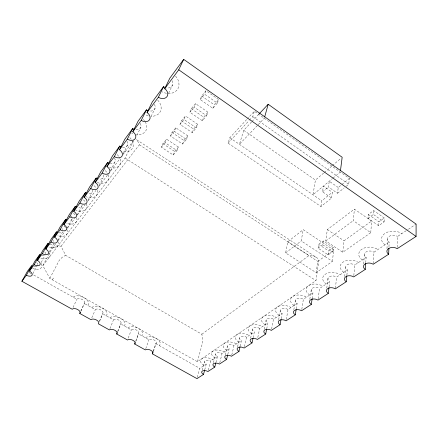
<?xml version="1.0" encoding="UTF-8"?>
<svg xmlns="http://www.w3.org/2000/svg" width="438" height="438" viewBox="0 0 438 438"><rect width="100%" height="100%" fill="white"/><g stroke="black" fill="none" stroke-linecap="round" stroke-linejoin="round"><path stroke-width="0.33" stroke-dasharray="2.19 1.64" d="M397.233 247.333L397.551 236.476L407.838 229.616M388.966 246.802L389.158 242.072A5.94 4.035 1.5 0 1 389.141 236.361A5.94 4.035 1.5 0 1 397.551 236.476M386.989 248.664L387.406 239.214M384.077 221.913L384.279 217.971L373.669 210.541L368.325 214.445L368.03 218.359L378.651 225.729L384.077 221.913L373.4 214.467L373.669 210.541M378.651 225.729L378.881 221.792L384.279 217.971M373.258 263.583L373.975 252.195L389.158 242.072M370.778 232.677L371.588 221.048L354.402 209.129L327.323 229.583L325.779 240.96L342.773 252.283L370.778 232.677L353.274 220.653L354.402 209.129M365.757 262.745L366.152 257.413A5.678 3.794 3.9 0 1 365.944 252.025A5.678 3.794 3.9 0 1 373.975 252.195M363.666 264.032L364.383 254.702M353.822 275.595L354.769 265.001L366.152 257.413M346.874 275.19L347.394 269.918A5.475 3.603 5.7 0 1 347.044 264.793A5.475 3.603 5.7 0 1 354.769 265.001M344.679 276.548L345.62 267.328M342.773 252.283L344.022 240.818L371.588 221.048M346.179 186.303L348.73 184.261L349.371 178.485L254.369 111.23L247.426 118.731M335.393 288.193L336.658 277.079L347.394 269.918M332.907 251.538L333.378 247.694L323.217 240.927L318.618 244.338L318.059 248.16L328.232 254.867L332.907 251.538L322.68 244.76L323.217 240.927M329.058 286.923L329.699 281.716A5.289 3.416 7.3 0 1 329.217 276.832A5.289 3.416 7.3 0 1 336.658 277.079M332.365 261.387L333.756 249.994L303.173 229.676L287.766 241.792L285.631 252.929L316.176 272.671L332.365 261.387L301.24 240.916L303.173 229.676M326.775 288.111L328.002 278.354M338.24 187.502L329.261 181.228L328.445 186.949L337.506 193.257L338.24 187.502L349.371 178.485M328.232 254.867L328.73 251.034L333.378 247.694M318.152 298.815L319.548 288.483L329.699 281.716M331.555 198.025L332.332 192.287L323.414 186.095L322.549 191.806L331.555 198.025L320.934 206.539L228.056 143.133L229.83 137.735L246.961 119.229M55.527 243.933L51.848 248.888L42.858 265.658L49.812 278.376L197.396 361.711L315.979 280.599L318.738 261.13L318.574 259.723L317.019 257.801L135.95 139.3M312.141 298.65L312.973 292.874A5.119 3.247 8.8 0 1 312.376 288.204A5.119 3.247 8.8 0 1 319.548 288.483M316.176 272.671L317.791 261.393L333.756 249.994M309.83 299.285L311.243 289.649M320.934 206.539L321.793 200.823L332.332 192.287M301.793 309.398L303.37 299.274L312.973 292.874M296.263 308.801L297.139 303.43A4.966 3.088 10 0 1 296.438 298.962A4.966 3.088 10 0 1 303.37 299.274M293.827 309.737L295.387 300.342M323.649 173.07L315.42 180.089L312.978 194.779L332.409 178.605M286.299 319.488L288.034 309.496L297.139 303.43M281.169 318.738L282.127 313.438A4.818 2.94 11.2 0 1 281.338 309.162A4.818 2.94 11.2 0 1 288.034 309.496M278.65 319.745L280.358 310.471M271.609 329.053L273.493 319.198L282.127 313.438M266.715 328.823L267.881 322.937A4.687 2.798 12.2 0 1 267.01 318.837A4.687 2.798 12.2 0 1 273.493 319.198M264.256 329.239L266.096 320.085M257.79 337.49L259.668 328.412L267.881 322.937M253.098 337.775L254.336 331.971A4.561 2.666 13 0 1 253.394 328.035A4.561 2.666 13 0 1 259.668 328.412M250.591 338.256L252.54 329.223M244.399 346.77L246.523 337.178L254.336 331.971M240.144 346.288L241.442 340.567A4.44 2.54 13.8 0 1 240.44 336.784A4.44 2.54 13.8 0 1 246.523 337.178M237.588 346.83L239.641 337.922M231.779 354.988L234.001 345.527L241.442 340.567M227.804 354.402L229.162 348.752A4.331 2.425 14.5 0 1 228.099 345.117A4.331 2.425 14.5 0 1 234.001 345.527M225.214 354.994L227.355 346.206M219.766 362.746L222.066 353.488L229.162 348.752M215.945 362.489L217.445 356.565A4.227 2.316 15.1 0 1 216.334 353.061A4.227 2.316 15.1 0 1 222.066 353.488M213.443 362.664L215.633 354.107M208.291 370.22L210.667 361.087L217.445 356.565M204.705 369.869L206.254 364.027A4.123 2.217 15.6 0 1 205.099 360.649A4.123 2.217 15.6 0 1 210.667 361.087M202.181 370.094L204.442 361.651M197.33 377.353L199.777 368.347L206.254 364.027M197.396 361.711L202.52 342.812L202.619 338.388L201.847 334.249L65.596 255.294L61.046 246.255C58.057 245.395 54.334 245.795 52.232 248.297M249.49 120.127L252.753 116.628L254.369 111.23M251.582 121.95L243.736 130.305L239.422 144.316L257.73 125.142M153.409 351.451L156.196 343.162M153.229 351.281L155.802 343.633A4.139 2.245 18.7 0 0 154.307 340.102A4.139 2.245 18.7 0 0 148.871 339.735L138.381 333.838A4.177 2.283 19.7 0 0 136.76 330.219A4.177 2.283 19.7 0 0 131.329 329.874L120.658 323.879A4.216 2.316 20.8 0 0 118.917 320.162A4.216 2.316 20.8 0 0 113.486 319.85L102.634 313.75A4.265 2.349 21.9 0 0 100.762 309.934A4.265 2.349 21.9 0 0 95.336 309.65L84.299 303.446A4.314 2.382 23 0 0 82.289 299.532A4.314 2.382 23 0 0 76.874 299.274L32.697 274.44M145.777 348.643L148.871 339.735M135.84 340.819L138.381 333.838M135.753 341.607L138.753 333.351M217.325 103.105L218.644 99.574L205.991 90.699L201.65 96.037L200.221 99.535L212.879 108.334L217.325 103.105L204.579 94.192L205.991 90.699M128.241 338.109L131.329 329.874M212.879 108.334L214.215 104.797L218.644 99.574M206.583 115.742L207.941 112.205L195.501 103.603L191.34 108.712L189.878 112.221L202.329 120.746L206.583 115.742L194.05 107.107L195.501 103.603M202.329 120.746L203.703 117.209L207.941 112.205M117.685 331.462L120.658 323.879M117.795 331.593L121.014 323.375M196.301 127.847L197.691 124.304L185.449 115.961L181.463 120.855L179.974 124.365L192.222 132.643L196.301 127.847L183.971 119.464L185.449 115.961M192.222 132.643L193.629 129.106L197.691 124.304M109.922 328.675L113.486 319.85M186.44 139.448L187.864 135.911L175.819 127.803L171.997 132.5L170.475 136.01L182.526 144.047L186.44 139.448L174.308 131.312L175.819 127.803M182.526 144.047L183.965 140.51L187.864 135.911M176.979 150.579L178.436 147.042L166.577 139.169L162.909 143.68L161.359 147.184L173.224 154.997L176.979 150.579L165.038 142.673L166.577 139.169M173.224 154.997L174.691 151.466L178.436 147.042M99.453 321.295L102.634 313.75M99.525 321.404L102.974 313.23M91.799 317.807L95.336 309.65M80.838 311.095L84.299 303.446M80.888 311.15L84.616 302.904M73.053 307.498L76.874 299.274M168.696 93.135L172.577 84.923M151.083 116.503L155.079 108.257M42.858 265.658L125.082 158.014L133.831 140.33M136.848 135.38L140.921 127.129M123.237 153.639L127.661 144.808M110.573 170.557L114.745 162.345M99.163 185.498L103.067 177.91M49.812 278.376L59.245 260.369L62.212 257.287L65.596 255.294M88.131 200.122L92.057 192.578M77.121 215.074L81.66 206.429M67.288 228.105L71.832 219.526M58.04 240.336L62.525 231.926A4.928 2.995 27 0 1 58.862 232.775M49.22 252.025L53.693 243.692A4.802 2.842 26.8 0 1 50.156 244.475M41.167 262.526L44.994 255.453M32.888 273.662L37.34 265.488M57.997 240.659L64.999 231.39M67.468 228.116L74.882 218.299M77.351 215.031L85.175 204.666M88.054 200.85L95.878 190.486M99.174 186.123L107.409 175.216M110.704 170.853L119.76 158.857M123.056 154.494L132.938 141.403M61.046 246.255L139.339 144.77L137.981 141.605L136.459 139.634M52.21 279.729L54.624 276.756M161.359 147.184L165.038 142.673M170.475 136.01L174.308 131.312M179.974 124.365L183.971 119.464M189.878 112.221L194.05 107.107M200.221 99.535L204.579 94.192M228.056 143.133L249.025 120.631M252.042 121.457L258.962 114.088M258.196 124.649L264.3 118.26M324.164 172.627L331.878 166.046M332.393 165.608L341.136 158.145M332.935 178.167L340.282 172.057M322.549 191.806L328.445 186.949M337.506 193.257L344.137 187.94M285.631 252.929L301.24 240.916M325.779 240.96L353.274 220.653M318.059 248.16L322.68 244.76M201.847 334.249L308.987 255.529L312.935 256.022L316.181 257.254M368.03 218.359L373.4 214.467M408.391 229.249L416.1 224.108M204.097 365.467L203.736 365.281A8.251 4.435 15.6 0 1 200.473 360.512L201.951 358.591A8.251 4.435 15.6 0 1 211.395 358.853L212.879 359.609M215.189 358.07L214.817 357.884A8.448 4.637 15.1 0 1 212.583 351.331A8.448 4.637 15.1 0 1 222.871 351.166L224.382 351.938M226.796 350.329L226.424 350.137A8.661 4.851 14.5 0 1 224.278 343.332A8.661 4.851 14.5 0 1 234.894 343.107L236.432 343.907M238.967 342.215L238.584 342.018A8.88 5.086 13.8 0 1 236.536 334.944A8.88 5.086 13.8 0 1 247.503 334.654L249.074 335.475M251.735 333.701L251.341 333.499A9.116 5.333 13 0 1 249.408 326.14A9.116 5.333 13 0 1 260.747 325.773L262.351 326.628M265.143 324.761L264.744 324.547A9.368 5.595 12.2 0 1 262.937 316.888A9.368 5.595 12.2 0 1 274.675 316.439L276.307 317.32M279.252 315.355L278.842 315.136A9.641 5.875 11.2 0 1 277.177 307.147A9.641 5.875 11.2 0 1 289.337 306.611L291.007 307.52M294.106 305.45L293.69 305.226A9.932 6.176 10 0 1 292.184 296.882A9.932 6.176 10 0 1 304.793 296.247L306.501 297.188M309.77 295.004L309.343 294.774A10.244 6.499 8.8 0 1 308.024 286.052A10.244 6.499 8.8 0 1 321.12 285.308L322.861 286.277M326.315 283.977L325.883 283.731A10.583 6.838 7.3 0 1 324.761 274.599A10.583 6.838 7.3 0 1 338.377 273.739L340.156 274.746M29.127 272.436L32.1 274.106M155.802 343.633L199.777 368.347M343.814 272.305L343.37 272.053A10.955 7.205 5.7 0 1 342.483 262.477A10.955 7.205 5.7 0 1 356.658 261.486L358.476 262.532M362.352 259.942L361.903 259.685A11.361 7.594 3.9 0 1 361.273 249.627A11.361 7.594 3.9 0 1 376.05 248.483L377.912 249.572M385.084 244.787L384.619 244.513A11.881 8.07 1.5 0 1 384.34 233.848A11.881 8.07 1.5 0 1 399.872 232.518L401.777 233.657M125.082 158.014L315.979 280.599M139.339 144.77L308.987 255.529M287.766 241.792L317.791 261.393M318.618 244.338L328.73 251.034M162.909 143.68L174.691 151.466M171.997 132.5L183.965 140.51M327.323 229.583L344.022 240.818M181.463 120.855L193.629 129.106M191.34 108.712L203.703 117.209M229.83 137.735L321.793 200.823M243.736 130.305L315.42 180.089M201.65 96.037L214.215 104.797M368.325 214.445L378.881 221.792M252.753 116.628L348.73 184.261M73.146 297.178A8.634 4.769 23 0 1 83.992 297.676A8.634 4.769 23 0 1 87.994 305.521M145.383 337.775A8.278 4.489 18.7 0 1 156.284 338.497A8.278 4.489 18.7 0 1 159.257 345.571M172.035 80.63A6.461 5.261 31.3 0 1 166.593 87.945M175.545 76.102A12.921 10.528 31.3 0 1 176.936 90.118A12.921 10.528 31.3 0 1 162.197 91.865M154.461 104.255A6.214 4.856 30.2 0 1 149.435 111.011M140.253 123.352A6.017 4.544 29.6 0 1 135.55 129.681M126.949 141.239A5.831 4.26 29 0 1 122.536 147.173M114.46 158.03A5.656 3.997 28.6 0 1 110.31 163.609M103.313 174.91A5.497 3.761 28.2 0 1 98.807 179.071M92.248 189.736A5.338 3.548 27.8 0 1 87.961 193.651M82.081 204.716A5.196 3.345 27.5 0 1 78.949 207.546M72.182 218.776A5.059 3.165 27.3 0 1 69.226 220.566M71.334 216.011A5.059 3.165 27.3 0 1 71.925 216.958M61.982 228.576A4.928 2.995 27 0 1 62.574 229.485M53.124 240.489A4.802 2.842 26.8 0 1 53.704 241.36M43.953 255.639A4.687 2.699 26.6 0 1 41.889 255.589M44.709 251.801A4.687 2.699 26.6 0 1 45.596 254.221M36.031 266.222A4.572 2.568 26.4 0 1 34.027 266.162M36.704 262.559A4.572 2.568 26.4 0 1 37.608 264.875M91.673 307.585A8.53 4.703 21.9 0 1 102.53 308.144A8.53 4.703 21.9 0 1 106.264 315.787M109.883 317.824A8.437 4.632 20.8 0 1 120.757 318.437A8.437 4.632 20.8 0 1 124.228 325.883M127.781 327.881A8.355 4.561 19.7 0 1 138.671 328.549A8.355 4.561 19.7 0 1 141.89 335.809M157.707 100.078A12.428 9.718 30.2 0 1 160.636 111A12.428 9.718 30.2 0 1 151.324 116.24M148.285 115.763A12.428 9.718 30.2 0 1 145.323 114.625M145.17 121.808A12.034 9.088 29.6 0 1 136.295 134.51M132.791 133.563A12.034 9.088 29.6 0 1 131.663 133.053M143.297 119.443A12.034 9.088 29.6 0 1 144.496 120.833M41.199 263.473A9.143 5.136 26.4 0 1 32.467 268.385M49.319 252.731A9.368 5.398 26.6 0 1 40.252 257.927M57.865 241.426A9.603 5.683 26.8 0 1 48.432 246.933M66.861 229.523A9.855 5.995 27 0 1 57.039 235.365M64.008 225.997A9.855 5.995 27 0 1 65.695 227.705M76.612 217.604A10.112 6.329 27.3 0 1 66.116 223.172M73.469 213.29A10.112 6.329 27.3 0 1 75.177 215.069M86.379 203.708A10.392 6.696 27.5 0 1 75.692 210.3M83.461 199.859A10.392 6.696 27.5 0 1 85.864 202.706M97.181 190.201A10.682 7.09 27.8 0 1 85.81 196.7M94.033 185.646A10.682 7.09 27.8 0 1 95.796 187.595M108.224 174.811A10.988 7.523 28.2 0 1 97.044 182.498M105.24 170.585A10.988 7.523 28.2 0 1 107.989 174.264M120.154 159.032A11.317 7.999 28.6 0 1 109.522 167.59M117.143 154.592A11.317 7.999 28.6 0 1 119.919 158.452M132.331 141.025A11.662 8.519 29 0 1 123.335 151.745M129.801 137.581A11.662 8.519 29 0 1 131.646 139.826"/><path stroke-width="0.66" d="M203.506 374.408A4.177 2.195 15.7 0 1 202.318 371.052A4.177 2.195 15.7 0 1 207.951 371.523L214.779 367.088A4.281 2.294 15.2 0 1 213.64 363.606A4.281 2.294 15.2 0 1 219.438 364.066L226.594 359.423A4.391 2.404 14.6 0 1 225.504 355.804A4.391 2.404 14.6 0 1 231.478 356.253L238.984 351.38A4.5 2.518 13.9 0 1 237.954 347.613A4.5 2.518 13.9 0 1 244.114 348.051L251.998 342.932A4.626 2.644 13.2 0 1 251.029 339.012A4.626 2.644 13.2 0 1 257.391 339.434L265.685 334.052A4.752 2.776 12.3 0 1 264.787 329.967A4.752 2.776 12.3 0 1 271.357 330.367L280.09 324.7A4.895 2.918 11.4 0 1 279.274 320.441A4.895 2.918 11.4 0 1 286.069 320.819L295.278 314.84A5.042 3.071 10.3 0 1 294.555 310.394A5.042 3.071 10.3 0 1 301.585 310.745L311.308 304.432A5.201 3.23 9.1 0 1 310.69 299.778A5.201 3.23 9.1 0 1 317.977 300.107L328.265 293.427A5.376 3.405 7.7 0 1 327.761 288.549A5.376 3.405 7.7 0 1 335.322 288.85L346.217 281.776A5.568 3.592 6.1 0 1 345.85 276.657A5.568 3.592 6.1 0 1 353.701 276.92L365.265 269.414A5.776 3.789 4.3 0 1 365.046 264.032A5.776 3.789 4.3 0 1 373.214 264.251L388.654 254.232A6.05 4.03 2 0 1 388.632 248.521A6.05 4.03 2 0 1 397.195 248.685L416.078 236.427L416.1 224.108L183.692 59.36L169.796 78.205L164.71 88.711A6.586 5.283 30.5 0 1 166.966 96.672A6.586 5.283 30.5 0 1 158.397 97.22L147.042 112.533A6.335 4.873 29.6 0 1 149.374 119.963A6.335 4.873 29.6 0 1 141.222 120.379L132.78 131.761A6.132 4.55 29 0 1 135.167 138.769A6.132 4.55 29 0 1 127.338 139.098L119.443 149.747A5.94 4.26 28.6 0 1 121.868 156.371A5.94 4.26 28.6 0 1 114.345 156.618L106.938 166.604A5.76 3.991 28.2 0 1 109.396 172.884A5.76 3.991 28.2 0 1 102.153 173.054L95.194 182.438A5.59 3.756 27.8 0 1 97.674 188.4A5.59 3.756 27.8 0 1 90.693 188.504L84.145 197.335A5.431 3.531 27.5 0 1 86.636 203.008A5.431 3.531 27.5 0 1 79.902 203.057L73.726 211.384A5.278 3.334 27.2 0 1 76.228 216.788A5.278 3.334 27.2 0 1 69.724 216.783L63.888 224.65A5.136 3.148 27 0 1 66.39 229.802A5.136 3.148 27 0 1 60.105 229.753L54.58 237.199A5.004 2.978 26.7 0 1 57.088 242.121A5.004 2.978 26.7 0 1 50.994 242.033L45.766 249.085A4.873 2.825 26.5 0 1 48.268 253.799A4.873 2.825 26.5 0 1 42.366 253.668L37.4 260.364A4.752 2.677 26.3 0 1 39.896 264.875A4.752 2.677 26.3 0 1 34.175 264.711L29.455 271.073A4.637 2.546 26.1 0 1 31.947 275.403A4.637 2.546 26.1 0 1 26.39 275.212L21.9 281.262L72.232 309.255A4.375 2.36 22.9 0 1 77.707 309.551A4.375 2.36 22.9 0 1 79.771 313.449L90.984 319.685A4.325 2.327 21.8 0 1 96.469 320.008A4.325 2.327 21.8 0 1 98.397 323.808L109.412 329.94A4.276 2.294 20.7 0 1 114.904 330.285A4.276 2.294 20.7 0 1 116.694 333.986L127.529 340.014A4.232 2.256 19.7 0 1 133.026 340.386A4.232 2.256 19.7 0 1 134.685 343.994L145.334 349.913A4.194 2.223 18.7 0 1 150.836 350.318A4.194 2.223 18.7 0 1 152.369 353.827L196.985 378.64L203.506 374.408L204.535 370.515M388.654 254.232L388.906 248.149M365.265 269.414L365.708 263.413M346.217 281.776L346.808 275.847M328.265 293.427L328.982 287.574M340.452 170.71L342.166 157.264L268.187 104.26L259.422 113.595M311.308 304.432L312.141 298.65M295.278 314.84L296.154 309.469M280.09 324.7L281.048 319.401M265.685 334.052L266.589 329.475M251.998 342.932L252.961 338.415M238.984 351.38L239.997 346.923M226.594 359.423L227.65 355.032M214.779 367.088L215.781 363.146M264.656 116.99L268.187 104.26M152.369 353.827L153.015 351.917M134.685 343.994L135.145 342.724M116.694 333.986L117.192 332.727M79.771 313.449L80.307 312.272M164.71 88.711L178.737 69.795L183.692 59.36M158.397 97.22L163.544 86.686A6.461 5.261 31.3 0 0 165.011 87.485M147.042 112.533L152.271 101.972L163.544 86.686M141.222 120.379L146.495 109.812A6.214 4.856 30.2 0 0 147.913 110.573M132.78 131.761L138.107 121.184L146.495 109.812M127.338 139.098L132.698 128.526A6.017 4.544 29.6 0 0 134.083 129.248M119.443 149.747L124.846 139.18L132.698 128.526M114.345 156.618L119.771 146.062A5.831 4.26 29 0 0 121.112 146.757M106.938 166.604L112.396 156.065L119.771 146.062M102.153 173.054L107.628 162.531A5.656 3.997 28.6 0 0 108.931 163.204M95.194 182.438L100.691 171.942L107.628 162.531M90.693 188.504L96.201 178.036A5.497 3.761 28.2 0 0 97.471 178.677M84.145 197.335L89.659 186.906L96.201 178.036M79.902 203.057L85.426 192.649A5.338 3.548 27.8 0 0 86.664 193.267M69.724 216.783L75.254 206.446A5.196 3.345 27.5 0 0 76.464 207.043M73.726 211.384L79.256 201.02L85.426 192.649M60.105 229.753L65.634 219.498A5.059 3.165 27.3 0 0 66.811 220.073M63.888 224.65L69.418 214.363L75.254 206.446M54.58 237.199L60.105 226.994L65.634 219.498M50.994 242.033L56.518 231.861A4.928 2.995 27 0 0 57.668 232.419M45.766 249.085L51.279 238.967L56.518 231.861M37.4 260.364L42.897 250.339L47.873 243.588A4.802 2.842 26.8 0 0 48.996 244.125M42.366 253.668L47.873 243.588M34.175 264.711L39.661 254.724A4.687 2.699 26.6 0 0 40.756 255.25M26.39 275.212L31.848 265.319L27.342 271.434L21.9 281.262M29.455 271.073L34.925 261.147L39.661 254.724M178.737 69.795L416.078 236.427"/></g></svg>
